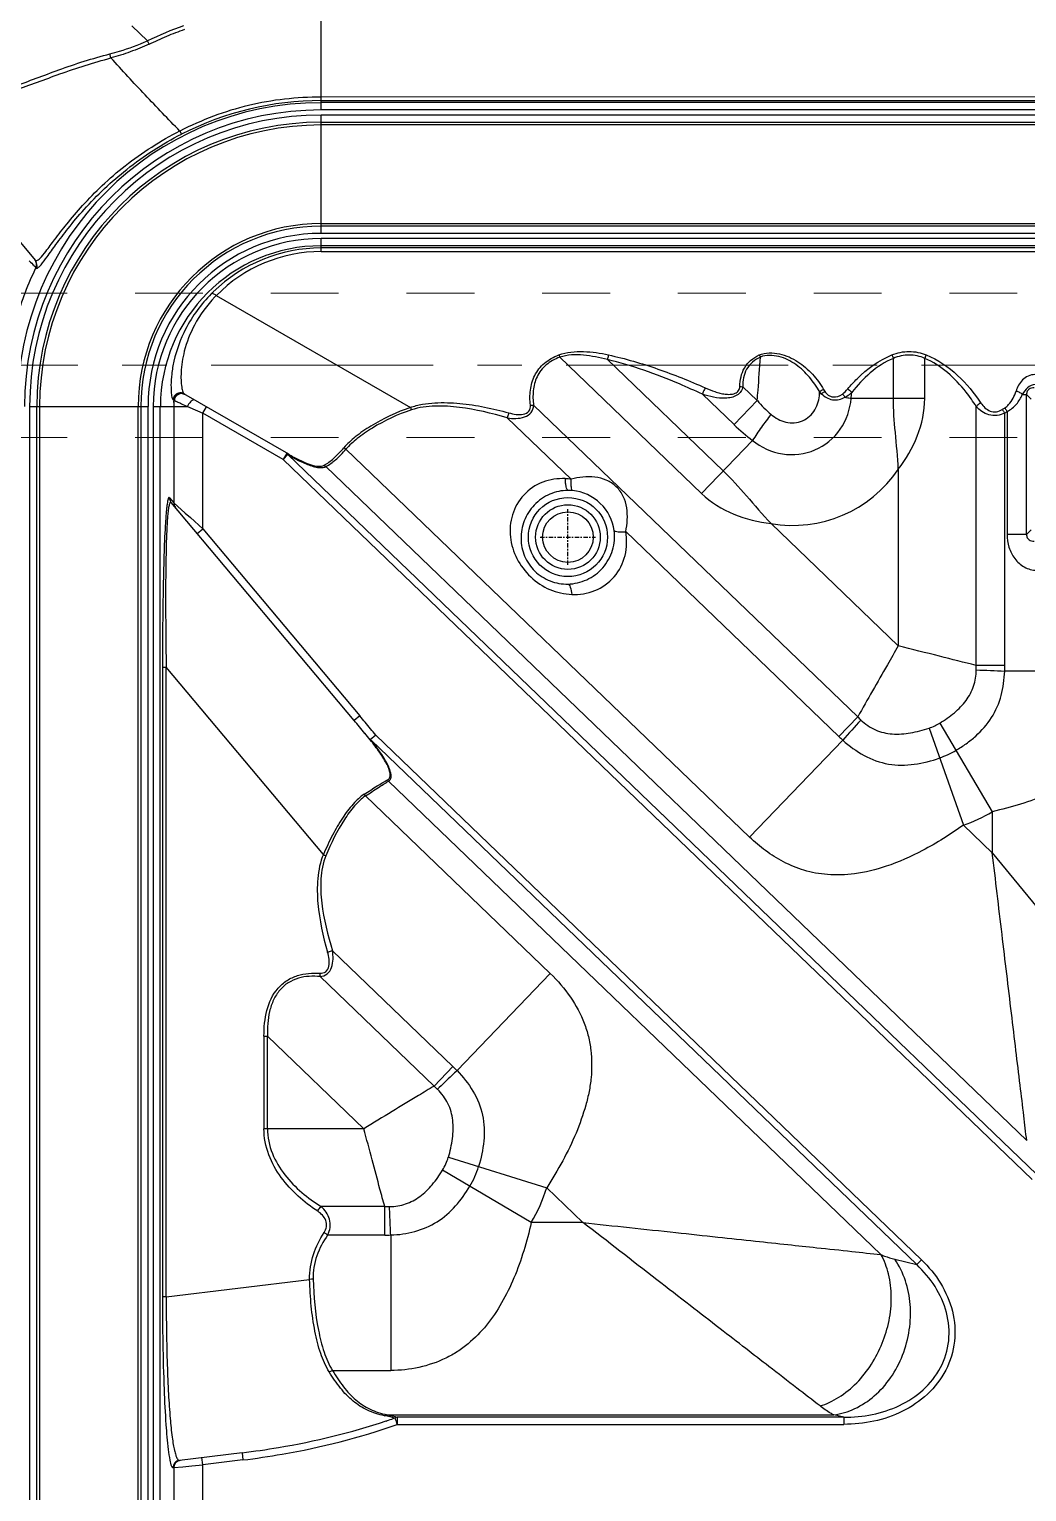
# Model space of a CAD drawing. Header units: millimetres. Extents: x 2634 to 3034, y 1430 to 1883.
# Drawn here: x 2744 to 2813.1, y 1677.6 to 1779 of the extents above; entities that cross this region are included whole.
import ezdxf

# ---------------------------------------------------------------- set-up
doc = ezdxf.new("R2010")
doc.units = ezdxf.units.MM
doc.linetypes.add('CENTER', pattern=[0.6, 0.375, -0.075, 0.075, -0.075])
doc.linetypes.add('HIDDEN', pattern=[0.2, 0.1, -0.1])
doc.layers.add('cool', color=153, linetype='HIDDEN', lineweight=9)

msp = doc.modelspace()

# ---------------------------------------------------------------- linework, layer by layer
at = {"color": 7, "linetype": 'Continuous'}
for p, q in [((2764.25, 1773.37), (2764.25, 1783.66)), ((2751.14, 1779.19), (2752.22, 1778.16)), ((2752.33, 1777.92), (2752.22, 1778.16)), ((2816.14, 1774.27), (2764.25, 1774.25)), ((2764.25, 1774.02), (2816.14, 1774.02)), ((2837.85, 1773.87), (2764.25, 1773.87)), ((2839.46, 1773.36), (2764.25, 1773.37)), ((2764.25, 1764.81), (2764.25, 1773.01)), ((2837.85, 1773.01), (2764.25, 1773.01)), ((2764.25, 1772.51), (2837.85, 1772.51)), ((2838.65, 1772.33), (2764.25, 1772.33)), ((2754.47, 1771.9), (2754.58, 1771.69)), ((2744.46, 1762.95), (2741.94, 1765.95)), ((2764.25, 1765.5), (2838.65, 1765.5)), ((2837.85, 1765.31), (2764.25, 1765.31)), ((2839.46, 1764.81), (2764.25, 1764.81)), ((2764.25, 1763.55), (2764.25, 1764.46)), ((2837.85, 1764.46), (2764.25, 1764.46)), ((2764.25, 1763.96), (2837.85, 1763.96)), ((2814.52, 1763.81), (2764.25, 1763.81)), ((2764.25, 1763.55), (2814.52, 1763.55)), ((2744.49, 1762.45), (2744.52, 1762.41)), ((2756.99, 1760.51), (2770.43, 1752.75)), ((2780.78, 1756.23), (2790.6, 1746.79)), ((2784.08, 1756.07), (2792.1, 1748.36)), ((2803.88, 1753.37), (2803.88, 1756.15)), ((2806.05, 1753.37), (2806.05, 1756.15)), ((2793.45, 1754.19), (2794.45, 1753.23)), ((2744.06, 1752.82), (2744.06, 1609.04)), ((2744.06, 1752.82), (2752.26, 1752.82)), ((2744.56, 1609.04), (2744.56, 1752.82)), ((2744.74, 1752.82), (2744.74, 1609.04)), ((2751.57, 1609.04), (2751.57, 1752.82)), ((2751.76, 1752.82), (2751.76, 1609.04)), ((2752.26, 1609.04), (2752.26, 1752.82)), ((2752.61, 1752.82), (2752.61, 1609.04)), ((2752.61, 1752.82), (2754.99, 1752.82)), ((2753.11, 1609.04), (2753.11, 1752.82)), ((2754, 1753.28), (2754.04, 1753.26)), ((2754.04, 1752.82), (2754.04, 1746.15)), ((2762, 1749.51), (2754.75, 1753.69)), ((2754.99, 1752.82), (2755.68, 1752.52)), ((2756.05, 1752.36), (2756.3, 1752.8)), ((2778.96, 1752.9), (2801.41, 1731.32)), ((2790.65, 1753.67), (2792.85, 1751.56)), ((2794.45, 1753.23), (2792.85, 1751.56)), ((2806.05, 1753.37), (2800.96, 1753.37)), ((2809.62, 1734.88), (2809.62, 1752.82)), ((2812.81, 1753.65), (2813.1, 1753.65)), ((2813.1, 1743.96), (2813.1, 1753.65)), ((2813.42, 1753.33), (2813.1, 1753.65)), ((2755.68, 1752.52), (2756.05, 1752.36)), ((2756.05, 1744.35), (2756.05, 1752.36)), ((2761.61, 1749.15), (2756.05, 1752.36)), ((2777.14, 1752.03), (2781.56, 1747.78)), ((2811.59, 1734.88), (2811.59, 1752.36)), ((2811.75, 1752.47), (2811.75, 1743.96)), ((2765.97, 1749.86), (2793.92, 1722.99)), ((2794.13, 1750.47), (2790.6, 1746.79)), ((2761.87, 1749.59), (2761.61, 1749.15)), ((2761.61, 1749.15), (2761.94, 1749.49)), ((2813.49, 1699.28), (2761.61, 1749.15)), ((2813.81, 1699.62), (2761.94, 1749.49)), ((2762.08, 1749.42), (2761.94, 1749.49)), ((2764.57, 1748.65), (2813.12, 1701.97)), ((2804.22, 1748.47), (2804.22, 1736.24)), ((2753.75, 1746.5), (2754.04, 1746.15)), ((2766.54, 1731.07), (2753.87, 1746.17)), ((2754.04, 1746.15), (2754.83, 1745.44)), ((2754.83, 1745.44), (2755.19, 1745.12)), ((2755.19, 1745.12), (2756.05, 1744.35)), ((2795.41, 1744.71), (2804.22, 1736.24)), ((2755.67, 1744.03), (2756.05, 1744.35)), ((2756.05, 1744.35), (2766.92, 1731.4)), ((2785.34, 1744.15), (2800.1, 1729.96)), ((2813.1, 1743.96), (2811.75, 1743.96)), ((2813.1, 1743.96), (2813.42, 1744.27)), ((2753.26, 1734.76), (2753.26, 1691.13)), ((2753.26, 1734.76), (2753.52, 1734.76)), ((2753.52, 1691.13), (2753.52, 1734.76)), ((2764.41, 1721.79), (2753.52, 1734.76)), ((2811.59, 1734.88), (2809.62, 1734.88)), ((2820.97, 1734.48), (2811.59, 1734.48)), ((2766.92, 1731.4), (2766.54, 1731.07)), ((2801.41, 1731.32), (2800.1, 1729.96)), ((2806.36, 1730.54), (2808.73, 1723.82)), ((2807.09, 1730.89), (2810.73, 1724.75)), ((2768.04, 1730.04), (2767.65, 1729.73)), ((2767.72, 1729.7), (2805.5, 1693.37)), ((2768.04, 1730.04), (2805.83, 1693.71)), ((2800.37, 1729.7), (2793.92, 1722.99)), ((2803.02, 1694.07), (2768.92, 1726.86)), ((2780.12, 1713.54), (2767.32, 1725.84)), ((2810.73, 1724.75), (2810.73, 1721.9)), ((2808.73, 1723.82), (2810.73, 1721.9)), ((2810.73, 1721.9), (2823.44, 1706.37)), ((2765.03, 1715.12), (2773.38, 1707.1)), ((2764.18, 1713.33), (2772.07, 1705.74)), ((2780.12, 1713.54), (2773.66, 1706.82)), ((2760.29, 1709.21), (2760.29, 1702.79)), ((2760.29, 1709.21), (2760.53, 1709.21)), ((2760.53, 1702.79), (2760.53, 1709.21)), ((2767.21, 1702.79), (2760.53, 1709.21)), ((2773.38, 1707.1), (2772.07, 1705.74)), ((2767.21, 1702.79), (2760.29, 1702.79)), ((2773.06, 1700.81), (2779.87, 1698.7)), ((2778.8, 1696.29), (2772.66, 1699.92)), ((2782.38, 1696.29), (2779.87, 1698.7)), ((2768.65, 1697.4), (2764.25, 1697.4)), ((2768.65, 1695.42), (2768.65, 1697.4)), ((2782.38, 1696.29), (2778.8, 1696.29)), ((2768.65, 1695.42), (2764.7, 1695.42)), ((2769.07, 1695.43), (2769.07, 1686.04)), ((2803.98, 1693.75), (2805.5, 1693.37)), ((2805.83, 1693.71), (2805.5, 1693.37)), ((2753.52, 1691.13), (2763.45, 1692.35)), ((2753.52, 1691.13), (2753.26, 1691.13)), ((2765.03, 1686.04), (2769.07, 1686.04)), ((2768.8, 1682.97), (2799.75, 1682.97)), ((2769.51, 1682.8), (2769.51, 1682.3)), ((2800.44, 1682.8), (2769.51, 1682.8)), ((2800.44, 1682.8), (2799.75, 1682.97)), ((2800.44, 1682.8), (2800.44, 1682.3)), ((2769.51, 1682.3), (2800.44, 1682.3)), ((2758.77, 1680.34), (2754.43, 1679.8)), ((2756.05, 1679.5), (2755.99, 1680)), ((2758.83, 1679.84), (2756.05, 1679.5)), ((2758.77, 1680.34), (2758.83, 1679.84)), ((2753.99, 1679.31), (2754.04, 1679.31)), ((2754.04, 1679.31), (2754.66, 1679.37)), ((2754.04, 1679.31), (2754.04, 1667.47)), ((2754.66, 1679.37), (2755.29, 1679.43)), ((2755.29, 1679.43), (2756.05, 1679.5)), ((2756.05, 1667.28), (2756.05, 1679.5))]:
    msp.add_line(p, q, dxfattribs=at)
at = {"color": 1, "linetype": 'CENTER', "ltscale": 0.8}
for p, q in [((2781.34, 1741.85), (2781.34, 1745.7)), ((2779.41, 1743.77), (2783.26, 1743.77))]:
    msp.add_line(p, q, dxfattribs=at)
at = {"color": 7, "linetype": 'Continuous'}
for radius in [2.74, 2.24]:
    msp.add_circle((2781.34, 1743.77), radius, dxfattribs=at)
at = {"color": 2, "linetype": 'Continuous'}
msp.add_circle((2781.34, 1743.77), 1.75, dxfattribs=at)
at = {"color": 7, "linetype": 'Continuous'}
for centre, radius, start, end in [((2764.25, 1752.82), 28.04, 109.8558, 115.3915), ((2764.25, 1752.82), 21.19, 90, 117.1271), ((2764.25, 1752.82), 21.04, 90, 180), ((2764.25, 1752.82), 20.54, 90, 180), ((2764.25, 1752.82), 20.19, 90, 180), ((2764.25, 1752.82), 19.69, 90, 180), ((2764.25, 1752.82), 19.5, 90, 180), ((2764.25, 1752.82), 12.67, 90, 180), ((2764.25, 1752.82), 12.49, 90, 180), ((2764.25, 1752.82), 11.99, 90, 180), ((2764.25, 1752.82), 11.63, 90, 180), ((2764.25, 1752.82), 11.13, 90, 180), ((2791.47, 1811.33), 67.79, 225.598, 225.9846), ((2744.04, 1762.67), 0.501, 333.945, 39.9931), ((2744.07, 1762.63), 0.5, 355.3262, 39.8405), ((2764.25, 1753.12), 10.68, 90.002, 134.3735), ((2764.25, 1753.37), 10.18, 90.0013, 135.4615), ((2764.25, 1752.82), 21.97, 154.0274, 163.8889), ((2764.21, 1753.16), 10.63, 134.3668, 135.4063), ((2763.31, 1754.22), 8.92, 135.1465, 136.0337), ((2754.5, 1753.26), 0.502, 59.9905, 147.9179), ((2791.01, 1754.18), 7.77, 356.4668, 357.4146), ((2800.42, 1755.24), 2.16, 220.5743, 225.6932), ((2799.71, 1752.81), 1.19, 118.5378, 132.2045), ((2787.49, 1755), 13.56, 353.0952, 354.8821), ((2754.52, 1753.59), 0.613, 198.8094, 201.2923), ((2765.18, 1753.66), 11.14, 182.0869, 182.9719), ((2764.25, 1752.82), 10.2, 178.5215, 180), ((2796.66, 1846.04), 102.11, 245.6551, 245.9163), ((2754.59, 1753.22), 0.492, 60.0386, 68.7049), ((2755.96, 1752.42), 1.05, 144.6703, 157.2787), ((2800.82, 1758.62), 8.34, 220.2943, 229.583), ((2797.69, 1740.9), 12.84, 84.568, 85.1893), ((2815.31, 1746.79), 6.99, 122.169, 123.7819), ((2815.4, 1746.99), 6.58, 123.6698, 125.3166), ((2802.54, 1761.63), 13.98, 226.0947, 232.9961), ((2769.78, 1762.98), 15.56, 239.9973, 240.4296), ((2780.97, 1743.7), 4.12, 81.7252, 87.3684), ((2796.92, 1753.37), 8.79, 260.0545, 326.0688), ((2781.38, 1743.77), 3.24, 85.014, 90.7638), ((2754.54, 1746.15), 0.501, 179.8126, 219.9796), ((2786.46, 1742.68), 33.06, 175.632, 176.7425), ((2800.99, 1734.64), 8.63, 359.3916, 1.5524), ((2806.3, 1616.29), 118.3, 87.4385, 88.3908), ((2798.94, 1734.88), 12.66, 358.198, 359.9949), ((2677.55, 1656.4), 116.17, 39.7125, 40), ((2677.66, 1656.49), 116.02, 39.4249, 39.7125), ((2680.73, 1659.07), 112.51, 39.7022, 40.0001), ((2680.84, 1659.17), 112.37, 39.4036, 39.702), ((2680.92, 1659.23), 112.27, 39.1052, 39.4038), ((2906.95, 1635.56), 142.2, 137.7886, 138.5465), ((2807.24, 1737.07), 8.19, 224.6162, 226.7559), ((2805.07, 1734.25), 3.93, 289.241, 301.074), ((2677.77, 1656.59), 115.88, 39.1371, 39.4249), ((2808.49, 1738.69), 12.11, 226.1319, 227.8961), ((2804.97, 1734.48), 6.37, 289.4481, 300.6176), ((2769.3, 1727.23), 0.537, 212.0131, 224.1542), ((2767.79, 1726.26), 0.63, 207.9756, 221.6906), ((2804.97, 1734.48), 11.31, 289.449, 300.6164), ((2764.92, 1698.3), 12.2, 44.2651, 46.1152), ((2766.52, 1699.64), 8.24, 45.4508, 47.7013), ((2769.29, 1701.95), 3.93, 328.8637, 343.0678), ((2769.07, 1702.05), 6.37, 329.3824, 342.7983), ((2769.07, 1702.05), 11.31, 329.3836, 342.7976), ((2768.89, 1706.08), 8.69, 268.3755, 270.6474), ((2768.65, 1708.18), 12.76, 270.0044, 271.889), ((2764.48, 1661.21), 31.16, 91.4381, 91.8849), ((2762.92, 1655.65), 27.85, 76.6269, 78.1431), ((2762.45, 1655.18), 28.5, 76.6202, 77.1275), ((2763.28, 1658.62), 24.96, 75.5346, 76.633), ((2754.14, 1727), 46.8, 288.1901, 288.4059), ((2754.29, 1726.56), 46.33, 288.4053, 288.9799), ((2754.55, 1679.31), 0.502, 97.0298, 180.0585)]:
    msp.add_arc(centre, radius, start, end, dxfattribs=at)
for points, knots in [([(2749.62, 1777.24), (2749.84, 1777.3), (2750.73, 1777.55), (2751.59, 1777.87), (2752.22, 1778.16)], [0, 0, 0, 0, 0.2491, 1, 1, 1, 1]), ([(2752.33, 1777.92), (2752.74, 1778.11), (2753.55, 1778.5), (2754.39, 1778.8), (2754.81, 1778.95)], [0, 0, 0, 0, 0.5, 1, 1, 1, 1]), ([(2738.05, 1774.16), (2738.4, 1774.08), (2739.17, 1774.01), (2740.36, 1774.17), (2741.63, 1774.51), (2743.55, 1775.18), (2746.19, 1776.21), (2748.42, 1776.94), (2749.62, 1777.24)], [0, 0, 0, 0, 0.091287, 0.188709, 0.297153, 0.417957, 0.693447, 1, 1, 1, 1]), ([(2749.69, 1776.96), (2749.68, 1776.98), (2749.66, 1777.08), (2749.64, 1777.17), (2749.62, 1777.24)], [0, 0, 0, 0, 0.234516, 1, 1, 1, 1]), ([(2752.33, 1777.92), (2752.12, 1777.82), (2751.69, 1777.63), (2750.81, 1777.3), (2750.14, 1777.08), (2749.69, 1776.96)], [0, 0, 0, 0, 0.251027, 0.501694, 1, 1, 1, 1]), ([(2738.13, 1773.97), (2738.48, 1773.88), (2739.25, 1773.8), (2740.44, 1773.94), (2741.71, 1774.27), (2743.63, 1774.91), (2746.27, 1775.93), (2748.49, 1776.65), (2749.69, 1776.96)], [0, 0, 0, 0, 0.091535, 0.189155, 0.297484, 0.418126, 0.693392, 1, 1, 1, 1]), ([(2754.47, 1771.9), (2753.65, 1772.72), (2752.05, 1774.4), (2750.47, 1776.1), (2749.69, 1776.96)], [0, 0, 0, 0, 0.500825, 1, 1, 1, 1]), ([(2764.25, 1774.25), (2762.56, 1774.25), (2759.17, 1773.88), (2755.98, 1772.67), (2754.47, 1771.9)], [0, 0, 0, 0, 0.5, 1, 1, 1, 1]), ([(2744.76, 1763.07), (2744.92, 1763.22), (2745.26, 1763.66), (2745.86, 1764.47), (2746.69, 1765.54), (2747.77, 1766.81), (2749.1, 1768.18), (2751.26, 1770.04), (2753.13, 1771.23), (2754.47, 1771.91)], [0, 0, 0, 0, 0.048188, 0.124933, 0.228834, 0.35605, 0.501688, 0.660713, 1, 1, 1, 1]), ([(2744.85, 1762.63), (2744.99, 1762.81), (2745.34, 1763.28), (2745.95, 1764.13), (2746.78, 1765.24), (2748.32, 1767.07), (2750.82, 1769.44), (2753.24, 1771), (2754.58, 1771.69)], [0, 0, 0, 0, 0.051384, 0.129947, 0.234554, 0.361564, 0.663692, 1, 1, 1, 1]), ([(2744.46, 1762.95), (2744.47, 1762.94), (2744.51, 1762.91), (2744.58, 1762.93), (2744.67, 1762.99), (2744.73, 1763.04), (2744.76, 1763.07)], [0, 0, 0, 0, 0.155508, 0.34156, 0.615099, 1, 1, 1, 1]), ([(2744.36, 1762.57), (2744.38, 1762.56), (2744.42, 1762.51), (2744.47, 1762.47), (2744.49, 1762.45)], [0, 0, 0, 0, 0.390431, 1, 1, 1, 1]), ([(2744.52, 1762.41), (2744.53, 1762.4), (2744.58, 1762.37), (2744.65, 1762.43), (2744.74, 1762.51), (2744.81, 1762.59), (2744.85, 1762.63)], [0, 0, 0, 0, 0.112222, 0.287418, 0.581093, 1, 1, 1, 1]), ([(2756.64, 1760.62), (2755.93, 1759.91), (2754.86, 1758.43), (2754.12, 1756.44), (2753.89, 1755.11), (2753.84, 1754.36), (2753.86, 1753.81), (2753.9, 1753.5), (2753.94, 1753.39)], [0, 0, 0, 0, 0.378863, 0.674288, 0.790503, 0.88532, 0.956151, 1, 1, 1, 1]), ([(2756.89, 1760.41), (2756.34, 1759.83), (2755.47, 1758.64), (2754.75, 1756.81), (2754.52, 1755.33), (2754.54, 1754.49), (2754.59, 1754.15)], [0, 0, 0, 0, 0.351409, 0.634408, 0.851099, 1, 1, 1, 1]), ([(2756.99, 1760.51), (2756.92, 1760.56), (2756.82, 1760.63), (2756.67, 1760.65), (2756.64, 1760.62)], [0, 0, 0, 0, 0.672646, 1, 1, 1, 1]), ([(2778.74, 1752.91), (2778.7, 1753.25), (2778.7, 1753.96), (2778.98, 1755), (2779.68, 1755.89), (2780.35, 1756.25), (2780.71, 1756.39)], [0, 0, 0, 0, 0.24063, 0.483624, 0.735388, 1, 1, 1, 1]), ([(2780.78, 1756.23), (2780.44, 1756.11), (2779.8, 1755.77), (2779.14, 1754.92), (2778.89, 1753.91), (2778.92, 1753.23), (2778.96, 1752.9)], [0, 0, 0, 0, 0.263256, 0.512973, 0.756197, 1, 1, 1, 1]), ([(2780.71, 1756.39), (2781.25, 1756.59), (2782.14, 1756.67), (2783.3, 1756.56), (2783.87, 1756.46), (2784.15, 1756.39)], [0, 0, 0, 0, 0.498516, 0.749819, 1, 1, 1, 1]), ([(2784.08, 1756.07), (2783.53, 1756.21), (2782.45, 1756.43), (2781.3, 1756.41), (2780.78, 1756.23)], [0, 0, 0, 0, 0.505681, 1, 1, 1, 1]), ([(2784.15, 1756.39), (2784.14, 1756.37), (2784.12, 1756.26), (2784.09, 1756.16), (2784.08, 1756.07)], [0, 0, 0, 0, 0.240151, 1, 1, 1, 1]), ([(2790.65, 1753.67), (2790.13, 1753.91), (2788, 1754.87), (2785.78, 1755.66), (2784.08, 1756.07)], [0, 0, 0, 0, 0.249234, 1, 1, 1, 1]), ([(2784.15, 1756.39), (2785.31, 1756.14), (2787.58, 1755.47), (2789.77, 1754.59), (2790.85, 1754.11)], [0, 0, 0, 0, 0.502167, 1, 1, 1, 1]), ([(2793.24, 1754.21), (2793.26, 1754.43), (2793.3, 1754.87), (2793.53, 1755.51), (2793.98, 1756.04), (2794.38, 1756.29), (2794.59, 1756.39)], [0, 0, 0, 0, 0.241265, 0.484625, 0.737151, 1, 1, 1, 1]), ([(2794.68, 1756.24), (2794.29, 1756.07), (2793.58, 1755.48), (2793.44, 1754.6), (2793.45, 1754.19)], [0, 0, 0, 0, 0.510198, 1, 1, 1, 1]), ([(2794.45, 1753.23), (2794.47, 1753.47), (2794.55, 1754.47), (2794.62, 1755.47), (2794.68, 1756.24)], [0, 0, 0, 0, 0.237229, 1, 1, 1, 1]), ([(2794.59, 1756.39), (2794.8, 1756.49), (2795.29, 1756.56), (2795.99, 1756.48), (2796.66, 1756.27), (2797.46, 1755.83), (2798.3, 1755.09), (2798.83, 1754.37), (2799.05, 1754)], [0, 0, 0, 0, 0.129087, 0.259571, 0.388536, 0.515086, 0.760968, 1, 1, 1, 1]), ([(2798.78, 1753.83), (2798.57, 1754.19), (2798.09, 1754.88), (2797.32, 1755.62), (2796.58, 1756.07), (2795.96, 1756.3), (2795.31, 1756.38), (2794.86, 1756.34), (2794.68, 1756.24)], [0, 0, 0, 0, 0.242868, 0.491827, 0.618707, 0.746979, 0.876847, 1, 1, 1, 1]), ([(2800.72, 1754.04), (2800.93, 1754.28), (2801.79, 1755.24), (2802.87, 1756.03), (2803.78, 1756.39)], [0, 0, 0, 0, 0.245449, 1, 1, 1, 1]), ([(2803.88, 1756.15), (2803.3, 1755.91), (2802.23, 1755.21), (2801.38, 1754.28), (2801, 1753.79)], [0, 0, 0, 0, 0.503509, 1, 1, 1, 1]), ([(2803.78, 1756.39), (2804.15, 1756.54), (2804.97, 1756.72), (2805.79, 1756.54), (2806.16, 1756.39)], [0, 0, 0, 0, 0.499993, 1, 1, 1, 1]), ([(2803.78, 1756.39), (2803.78, 1756.38), (2803.82, 1756.3), (2803.86, 1756.21), (2803.88, 1756.15)], [0, 0, 0, 0, 0.237296, 1, 1, 1, 1]), ([(2806.05, 1756.15), (2805.72, 1756.3), (2804.97, 1756.47), (2804.22, 1756.3), (2803.88, 1756.15)], [0, 0, 0, 0, 0.499991, 1, 1, 1, 1]), ([(2806.16, 1756.39), (2806.15, 1756.38), (2806.11, 1756.3), (2806.08, 1756.21), (2806.05, 1756.15)], [0, 0, 0, 0, 0.24072, 1, 1, 1, 1]), ([(2809.62, 1752.82), (2809.4, 1753.16), (2808.47, 1754.5), (2807.19, 1755.67), (2806.05, 1756.15)], [0, 0, 0, 0, 0.247219, 1, 1, 1, 1]), ([(2806.16, 1756.39), (2806.96, 1756.07), (2808.4, 1755.08), (2809.47, 1753.75), (2809.94, 1753.06)], [0, 0, 0, 0, 0.508679, 1, 1, 1, 1]), ([(2813.68, 1755.03), (2813.52, 1755.03), (2813.2, 1754.95), (2812.81, 1754.68), (2812.54, 1754.31), (2812.43, 1754.03), (2812.38, 1753.89)], [0, 0, 0, 0, 0.263716, 0.517992, 0.761868, 1, 1, 1, 1]), ([(2754.79, 1753.67), (2754.69, 1753.73), (2754.42, 1753.78), (2754.19, 1753.61), (2754.11, 1753.5)], [0, 0, 0, 0, 0.473968, 1, 1, 1, 1]), ([(2754.65, 1753.71), (2754.52, 1753.73), (2754.33, 1753.67), (2754.21, 1753.55), (2754.19, 1753.52)], [0, 0, 0, 0, 0.746811, 1, 1, 1, 1]), ([(2754.59, 1754.15), (2754.61, 1754.05), (2754.64, 1753.9), (2754.7, 1753.75), (2754.73, 1753.71), (2754.75, 1753.69)], [0, 0, 0, 0, 0.652701, 0.862911, 1, 1, 1, 1]), ([(2790.85, 1754.11), (2790.83, 1754.07), (2790.75, 1753.93), (2790.69, 1753.78), (2790.65, 1753.67)], [0, 0, 0, 0, 0.242688, 1, 1, 1, 1]), ([(2793.45, 1754.19), (2793.43, 1754.07), (2793.35, 1753.83), (2793.05, 1753.57), (2792.66, 1753.43), (2792.11, 1753.37), (2791.43, 1753.44), (2790.91, 1753.58), (2790.65, 1753.67)], [0, 0, 0, 0, 0.112526, 0.233648, 0.361786, 0.491549, 0.748071, 1, 1, 1, 1]), ([(2790.85, 1754.11), (2791.07, 1754.01), (2791.4, 1753.88), (2791.87, 1753.74), (2792.22, 1753.67), (2792.57, 1753.65), (2792.91, 1753.7), (2793.19, 1753.9), (2793.24, 1754.11), (2793.24, 1754.21)], [0, 0, 0, 0, 0.261553, 0.392704, 0.523238, 0.652564, 0.777356, 0.891391, 1, 1, 1, 1]), ([(2799.05, 1754), (2798.97, 1753.97), (2798.88, 1753.91), (2798.8, 1753.85), (2798.78, 1753.83)], [0, 0, 0, 0, 0.757635, 1, 1, 1, 1]), ([(2799.14, 1753.85), (2799.2, 1753.76), (2799.36, 1753.59), (2799.8, 1753.4), (2800.17, 1753.55), (2800.35, 1753.68)], [0, 0, 0, 0, 0.241856, 0.496528, 1, 1, 1, 1]), ([(2800.53, 1753.46), (2800.57, 1753.48), (2800.74, 1753.58), (2800.9, 1753.7), (2801, 1753.79)], [0, 0, 0, 0, 0.255257, 1, 1, 1, 1]), ([(2800.72, 1754.04), (2800.8, 1753.99), (2800.9, 1753.91), (2800.98, 1753.82), (2801, 1753.79)], [0, 0, 0, 0, 0.759328, 1, 1, 1, 1]), ([(2811.58, 1752.71), (2811.69, 1752.78), (2812.05, 1753.1), (2812.27, 1753.55), (2812.38, 1753.89)], [0, 0, 0, 0, 0.253952, 1, 1, 1, 1]), ([(2812.38, 1753.89), (2812.47, 1753.87), (2812.62, 1753.81), (2812.76, 1753.71), (2812.81, 1753.65)], [0, 0, 0, 0, 0.513893, 1, 1, 1, 1]), ([(2813.7, 1754.34), (2813.51, 1754.33), (2813.13, 1754.15), (2812.91, 1753.82), (2812.81, 1753.65)], [0, 0, 0, 0, 0.484475, 1, 1, 1, 1]), ([(2813.63, 1754.12), (2813.51, 1754.12), (2813.31, 1754.07), (2813.13, 1753.87), (2813.1, 1753.72), (2813.1, 1753.65)], [0, 0, 0, 0, 0.465135, 0.703912, 1, 1, 1, 1]), ([(2753.95, 1753.37), (2753.95, 1753.36), (2753.97, 1753.33), (2753.98, 1753.3), (2754, 1753.28)], [0, 0, 0, 0, 0.306797, 1, 1, 1, 1]), ([(2754.11, 1753.5), (2754.1, 1753.48), (2754.06, 1753.41), (2754.04, 1753.32), (2754.04, 1753.26)], [0, 0, 0, 0, 0.269596, 1, 1, 1, 1]), ([(2754.19, 1753.52), (2754.17, 1753.5), (2754.12, 1753.41), (2754.09, 1753.31), (2754.08, 1753.24)], [0, 0, 0, 0, 0.271458, 1, 1, 1, 1]), ([(2754.08, 1753.24), (2754.09, 1753.24), (2754.15, 1753.21), (2754.21, 1753.18), (2754.27, 1753.15)], [0, 0, 0, 0, 0.168538, 1, 1, 1, 1]), ([(2754.27, 1753.15), (2754.29, 1753.14), (2754.39, 1753.1), (2754.49, 1753.05), (2754.57, 1753.01)], [0, 0, 0, 0, 0.215049, 1, 1, 1, 1]), ([(2755.51, 1753.26), (2755.45, 1753.29), (2755.26, 1753.23), (2755.16, 1753.1), (2755.1, 1753.02)], [0, 0, 0, 0, 0.412384, 1, 1, 1, 1]), ([(2770.43, 1752.75), (2769.47, 1752.42), (2768.14, 1751.8), (2766.66, 1750.78), (2766.06, 1750.24), (2765.83, 1749.96)], [0, 0, 0, 0, 0.559386, 0.799722, 1, 1, 1, 1]), ([(2770.43, 1752.75), (2770.7, 1752.85), (2771.26, 1752.99), (2772.41, 1753.11), (2773.86, 1753.07), (2775.57, 1752.8), (2776.69, 1752.53), (2777.25, 1752.38)], [0, 0, 0, 0, 0.124215, 0.250062, 0.500854, 0.751064, 1, 1, 1, 1]), ([(2777.14, 1752.03), (2776.06, 1752.35), (2774.4, 1752.75), (2772.16, 1752.9), (2771.03, 1752.76), (2770.5, 1752.58)], [0, 0, 0, 0, 0.501841, 0.752756, 1, 1, 1, 1]), ([(2777.14, 1752.03), (2777.34, 1752), (2777.74, 1751.97), (2778.33, 1752.05), (2778.84, 1752.35), (2778.96, 1752.73), (2778.96, 1752.9)], [0, 0, 0, 0, 0.261294, 0.523942, 0.773868, 1, 1, 1, 1]), ([(2777.25, 1752.38), (2777.41, 1752.33), (2777.74, 1752.26), (2778.23, 1752.24), (2778.7, 1752.44), (2778.75, 1752.77), (2778.74, 1752.91)], [0, 0, 0, 0, 0.270756, 0.536178, 0.776694, 1, 1, 1, 1]), ([(2778.74, 1752.91), (2778.8, 1752.91), (2778.87, 1752.91), (2778.95, 1752.9), (2778.96, 1752.9)], [0, 0, 0, 0, 0.761302, 1, 1, 1, 1]), ([(2794.13, 1750.47), (2794.72, 1749.99), (2796.16, 1749.32), (2798.53, 1749.6), (2800.38, 1751.12), (2800.89, 1752.62), (2800.96, 1753.37)], [0, 0, 0, 0, 0.250217, 0.500083, 0.749875, 1, 1, 1, 1]), ([(2795.41, 1752.27), (2795.71, 1752.02), (2796.4, 1751.62), (2797.64, 1751.7), (2798.56, 1752.54), (2798.74, 1753.32), (2798.77, 1753.7)], [0, 0, 0, 0, 0.250059, 0.50015, 0.750122, 1, 1, 1, 1]), ([(2798.91, 1753.69), (2799.01, 1753.59), (2799.24, 1753.41), (2799.66, 1753.26), (2800.12, 1753.28), (2800.4, 1753.39), (2800.53, 1753.46)], [0, 0, 0, 0, 0.238374, 0.491718, 0.749752, 1, 1, 1, 1]), ([(2800.35, 1753.68), (2800.37, 1753.67), (2800.43, 1753.6), (2800.49, 1753.52), (2800.53, 1753.46)], [0, 0, 0, 0, 0.238697, 1, 1, 1, 1]), ([(2800.53, 1753.46), (2800.56, 1753.45), (2800.71, 1753.43), (2800.85, 1753.4), (2800.96, 1753.37)], [0, 0, 0, 0, 0.266144, 1, 1, 1, 1]), ([(2804.22, 1748.47), (2804.18, 1749.32), (2804.02, 1750.95), (2803.88, 1752.59), (2803.88, 1753.37)], [0, 0, 0, 0, 0.521818, 1, 1, 1, 1]), ([(2804.22, 1748.47), (2804.75, 1749.17), (2805.67, 1750.71), (2806.05, 1752.49), (2806.05, 1753.37)], [0, 0, 0, 0, 0.500742, 1, 1, 1, 1]), ([(2809.94, 1753.06), (2809.85, 1753.01), (2809.74, 1752.94), (2809.64, 1752.84), (2809.62, 1752.82)], [0, 0, 0, 0, 0.765289, 1, 1, 1, 1]), ([(2811.59, 1752.36), (2811.43, 1752.28), (2811.06, 1752.17), (2810.32, 1752.23), (2809.85, 1752.56), (2809.62, 1752.82)], [0, 0, 0, 0, 0.256364, 0.517528, 1, 1, 1, 1]), ([(2809.94, 1753.06), (2810.02, 1752.94), (2810.2, 1752.72), (2810.57, 1752.47), (2811.02, 1752.41), (2811.3, 1752.53), (2811.42, 1752.61)], [0, 0, 0, 0, 0.247331, 0.497278, 0.749059, 1, 1, 1, 1]), ([(2811.58, 1752.71), (2811.63, 1752.66), (2811.69, 1752.58), (2811.74, 1752.49), (2811.75, 1752.47)], [0, 0, 0, 0, 0.76228, 1, 1, 1, 1]), ([(2811.75, 1752.47), (2811.88, 1752.54), (2812.12, 1752.68), (2812.5, 1753.06), (2812.71, 1753.41), (2812.81, 1753.65)], [0, 0, 0, 0, 0.265077, 0.518167, 1, 1, 1, 1]), ([(2770.5, 1752.58), (2769.56, 1752.27), (2768.25, 1751.66), (2766.79, 1750.66), (2766.2, 1750.13), (2765.97, 1749.86)], [0, 0, 0, 0, 0.559328, 0.79935, 1, 1, 1, 1]), ([(2777.25, 1752.38), (2777.24, 1752.35), (2777.2, 1752.24), (2777.17, 1752.12), (2777.14, 1752.03)], [0, 0, 0, 0, 0.236188, 1, 1, 1, 1]), ([(2795.41, 1752.27), (2795.18, 1751.98), (2794.73, 1751.39), (2794.32, 1750.78), (2794.13, 1750.47)], [0, 0, 0, 0, 0.500617, 1, 1, 1, 1]), ([(2811.42, 1752.61), (2811.44, 1752.59), (2811.5, 1752.51), (2811.55, 1752.43), (2811.59, 1752.36)], [0, 0, 0, 0, 0.240477, 1, 1, 1, 1]), ([(2764.45, 1748.75), (2764.68, 1748.87), (2765.18, 1749.25), (2765.6, 1749.7), (2765.83, 1749.96)], [0, 0, 0, 0, 0.436463, 1, 1, 1, 1]), ([(2765.01, 1748.93), (2765.09, 1748.99), (2765.43, 1749.27), (2765.74, 1749.6), (2765.97, 1749.86)], [0, 0, 0, 0, 0.220888, 1, 1, 1, 1]), ([(2762.08, 1749.42), (2762.17, 1749.36), (2762.54, 1749.15), (2762.92, 1748.96), (2763.21, 1748.84)], [0, 0, 0, 0, 0.264119, 1, 1, 1, 1]), ([(2762.1, 1749.45), (2762.19, 1749.4), (2762.52, 1749.22), (2762.86, 1749.05), (2763.12, 1748.94)], [0, 0, 0, 0, 0.263325, 1, 1, 1, 1]), ([(2763.12, 1748.94), (2763.19, 1748.91), (2763.46, 1748.81), (2763.73, 1748.72), (2763.94, 1748.69)], [0, 0, 0, 0, 0.27738, 1, 1, 1, 1]), ([(2763.21, 1748.84), (2763.46, 1748.74), (2763.83, 1748.61), (2764.3, 1748.57), (2764.49, 1748.61), (2764.57, 1748.65)], [0, 0, 0, 0, 0.587609, 0.816862, 1, 1, 1, 1]), ([(2763.94, 1748.69), (2763.99, 1748.69), (2764.16, 1748.67), (2764.34, 1748.69), (2764.45, 1748.75)], [0, 0, 0, 0, 0.294094, 1, 1, 1, 1]), ([(2764.57, 1748.65), (2764.6, 1748.67), (2764.76, 1748.75), (2764.9, 1748.85), (2765.01, 1748.93)], [0, 0, 0, 0, 0.232596, 1, 1, 1, 1]), ([(2781.16, 1747.82), (2780.63, 1747.84), (2779.55, 1747.69), (2778.19, 1746.77), (2777.39, 1745.35), (2777.26, 1743.76), (2777.73, 1742.23), (2778.7, 1740.95), (2780.04, 1740.05), (2781.09, 1739.83), (2781.61, 1739.79)], [0, 0, 0, 0, 0.1255, 0.252141, 0.377305, 0.500079, 0.623749, 0.750228, 0.876544, 1, 1, 1, 1]), ([(2781.34, 1747.01), (2781.31, 1747.02), (2781.26, 1747.11), (2781.21, 1747.27), (2781.18, 1747.53), (2781.16, 1747.72), (2781.16, 1747.82)], [0, 0, 0, 0, 0.104911, 0.316545, 0.632656, 1, 1, 1, 1]), ([(2781.66, 1747), (2781.64, 1747.01), (2781.6, 1747.1), (2781.57, 1747.26), (2781.55, 1747.5), (2781.56, 1747.69), (2781.56, 1747.78)], [0, 0, 0, 0, 0.108795, 0.323181, 0.637284, 1, 1, 1, 1]), ([(2785.34, 1744.15), (2785.4, 1744.42), (2785.47, 1744.97), (2785.45, 1745.81), (2785.21, 1746.61), (2784.73, 1747.3), (2784.02, 1747.76), (2783.21, 1747.95), (2782.38, 1747.95), (2781.83, 1747.86), (2781.56, 1747.78)], [0, 0, 0, 0, 0.125871, 0.251389, 0.374671, 0.50015, 0.625403, 0.748622, 0.874156, 1, 1, 1, 1]), ([(2792.1, 1748.36), (2792.67, 1747.81), (2793.75, 1746.58), (2794.82, 1745.34), (2795.41, 1744.71)], [0, 0, 0, 0, 0.478177, 1, 1, 1, 1]), ([(2781.34, 1747.01), (2780.91, 1747), (2780.26, 1746.86), (2779.5, 1746.44), (2778.83, 1745.87), (2778.24, 1744.94), (2778.01, 1743.67), (2778.27, 1742.41), (2778.99, 1741.35), (2780.08, 1740.66), (2780.93, 1740.51), (2781.34, 1740.52)], [0, 0, 0, 0, 0.126333, 0.19116, 0.256269, 0.38408, 0.50741, 0.629393, 0.753666, 0.877975, 1, 1, 1, 1]), ([(2784.55, 1744.22), (2784.46, 1744.92), (2783.75, 1746.28), (2782.37, 1746.93), (2781.66, 1747)], [0, 0, 0, 0, 0.499944, 1, 1, 1, 1]), ([(2790.6, 1746.79), (2791.23, 1746.18), (2792.78, 1745.22), (2794.53, 1744.82), (2795.41, 1744.71)], [0, 0, 0, 0, 0.499257, 1, 1, 1, 1]), ([(2753.75, 1746.5), (2753.74, 1746.51), (2753.71, 1746.53), (2753.67, 1746.47), (2753.64, 1746.39), (2753.61, 1746.25), (2753.58, 1746.07), (2753.55, 1745.83), (2753.52, 1745.53), (2753.5, 1745.32), (2753.49, 1745.2)], [0, 0, 0, 0, 0.028092, 0.060826, 0.123776, 0.222684, 0.359635, 0.535473, 0.749478, 1, 1, 1, 1]), ([(2753.87, 1746.17), (2753.86, 1746.18), (2753.84, 1746.2), (2753.8, 1746.19), (2753.77, 1746.14), (2753.74, 1746.06), (2753.71, 1745.96), (2753.67, 1745.75), (2753.65, 1745.57), (2753.64, 1745.44)], [0, 0, 0, 0, 0.046338, 0.084844, 0.145122, 0.238813, 0.369577, 0.539234, 1, 1, 1, 1]), ([(2753.59, 1744.95), (2753.55, 1744.28), (2753.5, 1742.76), (2753.46, 1739.37), (2753.49, 1736.64), (2753.52, 1734.76)], [0, 0, 0, 0, 0.197485, 0.446964, 1, 1, 1, 1]), ([(2753.64, 1745.44), (2753.63, 1745.4), (2753.62, 1745.24), (2753.6, 1745.08), (2753.59, 1744.95)], [0, 0, 0, 0, 0.22728, 1, 1, 1, 1]), ([(2753.45, 1744.56), (2753.41, 1743.87), (2753.35, 1742.36), (2753.28, 1739.1), (2753.26, 1736.52), (2753.26, 1734.76)], [0, 0, 0, 0, 0.211726, 0.461231, 1, 1, 1, 1]), ([(2781.34, 1740.52), (2781.78, 1740.53), (2782.7, 1740.74), (2783.83, 1741.58), (2784.52, 1742.83), (2784.6, 1743.77), (2784.55, 1744.22)], [0, 0, 0, 0, 0.243834, 0.496949, 0.751808, 1, 1, 1, 1]), ([(2781.61, 1739.79), (2782.14, 1739.77), (2783.26, 1739.95), (2784.65, 1740.94), (2785.42, 1742.47), (2785.44, 1743.61), (2785.34, 1744.15)], [0, 0, 0, 0, 0.245825, 0.496858, 0.749702, 1, 1, 1, 1]), ([(2784.55, 1744.22), (2784.56, 1744.19), (2784.66, 1744.16), (2784.83, 1744.14), (2785.07, 1744.13), (2785.25, 1744.14), (2785.34, 1744.15)], [0, 0, 0, 0, 0.120527, 0.35103, 0.655973, 1, 1, 1, 1]), ([(2811.75, 1743.96), (2811.75, 1743.66), (2811.84, 1743.06), (2812.24, 1742.25), (2812.91, 1741.64), (2813.51, 1741.47), (2813.8, 1741.47)], [0, 0, 0, 0, 0.252281, 0.502505, 0.750752, 1, 1, 1, 1]), ([(2813.1, 1743.96), (2813.1, 1743.88), (2813.13, 1743.73), (2813.31, 1743.54), (2813.51, 1743.48), (2813.63, 1743.48)], [0, 0, 0, 0, 0.29628, 0.534843, 1, 1, 1, 1]), ([(2781.34, 1740.52), (2781.37, 1740.51), (2781.44, 1740.44), (2781.55, 1740.2), (2781.59, 1739.97), (2781.61, 1739.79)], [0, 0, 0, 0, 0.125453, 0.336791, 1, 1, 1, 1]), ([(2804.22, 1736.24), (2803.97, 1735.8), (2803.03, 1734.16), (2802.09, 1732.52), (2801.41, 1731.32)], [0, 0, 0, 0, 0.269274, 1, 1, 1, 1]), ([(2809.62, 1734.88), (2808.77, 1735.09), (2806.97, 1735.55), (2805.17, 1735.99), (2804.22, 1736.24)], [0, 0, 0, 0, 0.470444, 1, 1, 1, 1]), ([(2807.09, 1730.89), (2807.45, 1731.1), (2808.11, 1731.56), (2808.94, 1732.41), (2809.5, 1733.42), (2809.62, 1734.18), (2809.62, 1734.55)], [0, 0, 0, 0, 0.266033, 0.518912, 0.758362, 1, 1, 1, 1]), ([(2808.21, 1729), (2808.46, 1729.14), (2808.93, 1729.45), (2809.81, 1730.15), (2810.75, 1731.22), (2811.43, 1732.79), (2811.56, 1733.92), (2811.59, 1734.48)], [0, 0, 0, 0, 0.125794, 0.251251, 0.499865, 0.74885, 1, 1, 1, 1]), ([(2820.97, 1734.48), (2820.99, 1733.81), (2820.82, 1732.49), (2820.2, 1730.66), (2819.18, 1729.08), (2817.86, 1727.79), (2816.29, 1726.75), (2814.56, 1725.9), (2812.68, 1725.24), (2811.39, 1724.9), (2810.73, 1724.75)], [0, 0, 0, 0, 0.130783, 0.25559, 0.374881, 0.492942, 0.613748, 0.738948, 0.868285, 1, 1, 1, 1]), ([(2801.63, 1731.1), (2801.93, 1730.82), (2802.6, 1730.35), (2803.83, 1730.07), (2805.1, 1730.17), (2805.94, 1730.4), (2806.36, 1730.54)], [0, 0, 0, 0, 0.243854, 0.481553, 0.734289, 1, 1, 1, 1]), ([(2768.85, 1726.95), (2768.91, 1726.98), (2769.02, 1727.09), (2769.05, 1727.36), (2768.97, 1727.67), (2768.81, 1728.03), (2768.58, 1728.43), (2768.2, 1729.01), (2767.88, 1729.44), (2767.65, 1729.73)], [0, 0, 0, 0, 0.062292, 0.134951, 0.233871, 0.358954, 0.503391, 0.661412, 1, 1, 1, 1]), ([(2768.92, 1726.86), (2768.98, 1726.9), (2769.09, 1727.01), (2769.12, 1727.28), (2769.04, 1727.61), (2768.88, 1727.98), (2768.65, 1728.39), (2768.27, 1728.98), (2767.94, 1729.41), (2767.72, 1729.7)], [0, 0, 0, 0, 0.063524, 0.137811, 0.237289, 0.36184, 0.505805, 0.662851, 1, 1, 1, 1]), ([(2800.37, 1729.7), (2800.83, 1729.3), (2801.8, 1728.57), (2803.24, 1728.05), (2804.43, 1727.95), (2805.64, 1728.04), (2806.52, 1728.27), (2807.09, 1728.47)], [0, 0, 0, 0, 0.251505, 0.499962, 0.62389, 0.748587, 1, 1, 1, 1]), ([(2767.24, 1725.96), (2767.54, 1726.15), (2768.06, 1726.5), (2768.6, 1726.82), (2768.85, 1726.95)], [0, 0, 0, 0, 0.564467, 1, 1, 1, 1]), ([(2767.32, 1725.84), (2767.62, 1726.04), (2768.15, 1726.38), (2768.68, 1726.73), (2768.92, 1726.86)], [0, 0, 0, 0, 0.565045, 1, 1, 1, 1]), ([(2767.24, 1725.96), (2766.95, 1725.78), (2766.4, 1725.25), (2765.68, 1724.28), (2765, 1723.1), (2764.61, 1722.24), (2764.41, 1721.79)], [0, 0, 0, 0, 0.201185, 0.44025, 0.7099, 1, 1, 1, 1]), ([(2767.32, 1725.84), (2767.04, 1725.65), (2766.5, 1725.14), (2765.53, 1723.77), (2764.93, 1722.57), (2764.57, 1721.7)], [0, 0, 0, 0, 0.201478, 0.440551, 1, 1, 1, 1]), ([(2808.73, 1723.82), (2807.83, 1723.17), (2806.11, 1722.09), (2803.56, 1720.95), (2801.32, 1720.39), (2799.38, 1720.32), (2797.71, 1720.63), (2796.27, 1721.23), (2795.01, 1722.02), (2794.27, 1722.65), (2793.92, 1722.99)], [0, 0, 0, 0, 0.204143, 0.373442, 0.51111, 0.626306, 0.727256, 0.821285, 0.911296, 1, 1, 1, 1]), ([(2764.41, 1721.79), (2764.18, 1721.26), (2763.95, 1720.11), (2764, 1717.82), (2764.37, 1716.12), (2764.69, 1715.02)], [0, 0, 0, 0, 0.248926, 0.500349, 1, 1, 1, 1]), ([(2764.57, 1721.7), (2764.36, 1721.19), (2764.17, 1720.08), (2764.29, 1717.84), (2764.7, 1716.19), (2765.03, 1715.12)], [0, 0, 0, 0, 0.246362, 0.497442, 1, 1, 1, 1]), ([(2813.12, 1701.97), (2813.04, 1702.54), (2812.9, 1703.82), (2812.65, 1705.89), (2812.36, 1708.26), (2811.95, 1711.75), (2811.39, 1716.31), (2810.96, 1720.02), (2810.73, 1721.9)], [0, 0, 0, 0, 0.085338, 0.19214, 0.312692, 0.442104, 0.716375, 1, 1, 1, 1]), ([(2764.16, 1713.56), (2764.3, 1713.56), (2764.62, 1713.61), (2764.83, 1714.06), (2764.81, 1714.54), (2764.74, 1714.86), (2764.69, 1715.02)], [0, 0, 0, 0, 0.225422, 0.465686, 0.729979, 1, 1, 1, 1]), ([(2764.18, 1713.33), (2764.35, 1713.34), (2764.71, 1713.47), (2765.02, 1713.96), (2765.09, 1714.54), (2765.06, 1714.93), (2765.03, 1715.12)], [0, 0, 0, 0, 0.226574, 0.47617, 0.738782, 1, 1, 1, 1]), ([(2764.69, 1715.02), (2764.72, 1715.03), (2764.83, 1715.07), (2764.95, 1715.1), (2765.03, 1715.12)], [0, 0, 0, 0, 0.236302, 1, 1, 1, 1]), ([(2760.29, 1709.21), (2760.29, 1709.8), (2760.39, 1710.98), (2761, 1712.34), (2761.86, 1713.09), (2762.83, 1713.53), (2763.64, 1713.59), (2764.16, 1713.56)], [0, 0, 0, 0, 0.266232, 0.523617, 0.64684, 0.766301, 1, 1, 1, 1]), ([(2764.18, 1713.33), (2763.68, 1713.37), (2762.9, 1713.35), (2761.95, 1712.93), (2761.35, 1712.41), (2760.92, 1711.71), (2760.56, 1710.64), (2760.52, 1709.78), (2760.53, 1709.21)], [0, 0, 0, 0, 0.235161, 0.354474, 0.475769, 0.601785, 0.733108, 1, 1, 1, 1]), ([(2780.12, 1713.54), (2780.63, 1713.04), (2781.55, 1711.97), (2782.38, 1710.44), (2782.78, 1709.18), (2782.94, 1708.23), (2783, 1707.28), (2782.96, 1706.32), (2782.82, 1705.36), (2782.5, 1704.07), (2781.93, 1702.44), (2781, 1700.54), (2780.26, 1699.31), (2779.87, 1698.7)], [0, 0, 0, 0, 0.131941, 0.256842, 0.316507, 0.374911, 0.433033, 0.491579, 0.550938, 0.611495, 0.736762, 0.866934, 1, 1, 1, 1]), ([(2773.66, 1706.82), (2773.54, 1706.71), (2773.09, 1706.28), (2772.64, 1705.84), (2772.31, 1705.52)], [0, 0, 0, 0, 0.26158, 1, 1, 1, 1]), ([(2773.66, 1706.82), (2774.07, 1706.38), (2774.84, 1705.45), (2775.41, 1704.03), (2775.56, 1702.84), (2775.52, 1701.63), (2775.33, 1700.74), (2775.15, 1700.16)], [0, 0, 0, 0, 0.251529, 0.50001, 0.623925, 0.748591, 1, 1, 1, 1]), ([(2772.07, 1705.74), (2771.71, 1705.52), (2770.74, 1704.93), (2769.12, 1703.95), (2767.86, 1703.19), (2767.21, 1702.79)], [0, 0, 0, 0, 0.22313, 0.598578, 1, 1, 1, 1]), ([(2773.06, 1700.81), (2773.19, 1701.23), (2773.38, 1702.08), (2773.43, 1703.36), (2773.1, 1704.57), (2772.6, 1705.23), (2772.31, 1705.52)], [0, 0, 0, 0, 0.265503, 0.518157, 0.75602, 1, 1, 1, 1]), ([(2764.01, 1697.08), (2763.53, 1697.38), (2762.63, 1698.1), (2761.42, 1699.38), (2760.54, 1700.96), (2760.28, 1702.18), (2760.29, 1702.79)], [0, 0, 0, 0, 0.240574, 0.486505, 0.739808, 1, 1, 1, 1]), ([(2760.53, 1702.79), (2760.53, 1702.21), (2760.78, 1701.04), (2761.68, 1699.56), (2762.87, 1698.34), (2763.78, 1697.69), (2764.25, 1697.4)], [0, 0, 0, 0, 0.257065, 0.509255, 0.756108, 1, 1, 1, 1]), ([(2768.65, 1697.4), (2768.54, 1697.8), (2768.25, 1698.88), (2767.77, 1700.68), (2767.4, 1702.07), (2767.21, 1702.79)], [0, 0, 0, 0, 0.224313, 0.599734, 1, 1, 1, 1]), ([(2768.99, 1697.39), (2769.37, 1697.4), (2770.12, 1697.51), (2771.14, 1698.07), (2771.98, 1698.9), (2772.45, 1699.57), (2772.66, 1699.92)], [0, 0, 0, 0, 0.241732, 0.481231, 0.734021, 1, 1, 1, 1]), ([(2769.07, 1695.43), (2770.18, 1695.45), (2772.48, 1696.04), (2773.98, 1697.84), (2774.54, 1698.8)], [0, 0, 0, 0, 0.499544, 1, 1, 1, 1]), ([(2764.01, 1697.08), (2764.05, 1697.17), (2764.13, 1697.28), (2764.23, 1697.37), (2764.25, 1697.4)], [0, 0, 0, 0, 0.76529, 1, 1, 1, 1]), ([(2764.46, 1695.6), (2764.54, 1695.72), (2764.66, 1695.99), (2764.6, 1696.45), (2764.35, 1696.81), (2764.13, 1697), (2764.01, 1697.08)], [0, 0, 0, 0, 0.251154, 0.503179, 0.752954, 1, 1, 1, 1]), ([(2764.7, 1695.42), (2764.79, 1695.59), (2764.9, 1695.95), (2764.84, 1696.69), (2764.51, 1697.16), (2764.25, 1697.4)], [0, 0, 0, 0, 0.256339, 0.517525, 1, 1, 1, 1]), ([(2769.07, 1695.43), (2769.06, 1695.59), (2769.03, 1696.25), (2769, 1696.9), (2768.99, 1697.39)], [0, 0, 0, 0, 0.253939, 1, 1, 1, 1]), ([(2778.8, 1696.29), (2778.65, 1695.63), (2778.31, 1694.33), (2777.65, 1692.46), (2776.79, 1690.72), (2775.76, 1689.15), (2774.67, 1688.06), (2773.7, 1687.33), (2772.02, 1686.39), (2770.37, 1686.04), (2769.07, 1686.04)], [0, 0, 0, 0, 0.131909, 0.261406, 0.386871, 0.507876, 0.626262, 0.68553, 0.745786, 1, 1, 1, 1]), ([(2798.8, 1683.58), (2798.27, 1684), (2797.08, 1684.9), (2795.38, 1686.23), (2793.6, 1687.6), (2791.78, 1689.01), (2789.72, 1690.6), (2786.55, 1693.05), (2784.09, 1694.98), (2782.38, 1696.29)], [0, 0, 0, 0, 0.097353, 0.215132, 0.312612, 0.421474, 0.547886, 0.688637, 1, 1, 1, 1]), ([(2782.38, 1696.29), (2784.52, 1696.05), (2787.64, 1695.73), (2791.62, 1695.29), (2794.21, 1695.02), (2796.49, 1694.77), (2798.72, 1694.53), (2800.87, 1694.31), (2802.35, 1694.13), (2803.02, 1694.07)], [0, 0, 0, 0, 0.311585, 0.452401, 0.578786, 0.687529, 0.784689, 0.902489, 1, 1, 1, 1]), ([(2763.45, 1692.35), (2763.44, 1692.93), (2763.62, 1694.09), (2764.15, 1695.12), (2764.46, 1695.6)], [0, 0, 0, 0, 0.505888, 1, 1, 1, 1]), ([(2764.7, 1695.42), (2764.39, 1694.98), (2763.87, 1694.01), (2763.68, 1692.91), (2763.7, 1692.36)], [0, 0, 0, 0, 0.496015, 1, 1, 1, 1]), ([(2764.46, 1695.6), (2764.48, 1695.58), (2764.56, 1695.52), (2764.64, 1695.46), (2764.7, 1695.42)], [0, 0, 0, 0, 0.237499, 1, 1, 1, 1]), ([(2798.8, 1683.58), (2799.26, 1683.71), (2800.17, 1684.17), (2801.82, 1685.49), (2802.99, 1687.4), (2803.63, 1689.48), (2803.8, 1691.12), (2803.61, 1692.68), (2803.26, 1693.65), (2803.02, 1694.07)], [0, 0, 0, 0, 0.113472, 0.240087, 0.498261, 0.628569, 0.758177, 0.885875, 1, 1, 1, 1]), ([(2803.02, 1694.07), (2803.1, 1694.03), (2803.42, 1693.91), (2803.74, 1693.81), (2803.98, 1693.75)], [0, 0, 0, 0, 0.265556, 1, 1, 1, 1]), ([(2799.75, 1682.97), (2800.25, 1683.03), (2801.27, 1683.34), (2802.63, 1684.24), (2803.76, 1685.52), (2804.59, 1687.09), (2805.04, 1688.83), (2805.14, 1691.13), (2804.6, 1692.84), (2803.98, 1693.75)], [0, 0, 0, 0, 0.112717, 0.232031, 0.35824, 0.48948, 0.622748, 0.754521, 1, 1, 1, 1]), ([(2805.83, 1693.71), (2806.33, 1693.22), (2807.23, 1692.13), (2808.08, 1690.18), (2808.24, 1688.05), (2807.62, 1686), (2806.31, 1684.31), (2804.55, 1683.13), (2802.55, 1682.44), (2801.14, 1682.32), (2800.44, 1682.3)], [0, 0, 0, 0, 0.125134, 0.250182, 0.375071, 0.499902, 0.624832, 0.749778, 0.874831, 1, 1, 1, 1]), ([(2800.44, 1682.8), (2801.11, 1682.79), (2802.43, 1682.92), (2804.33, 1683.53), (2806, 1684.62), (2807.25, 1686.18), (2807.84, 1688.09), (2807.66, 1690.09), (2806.84, 1691.9), (2805.98, 1692.92), (2805.5, 1693.37)], [0, 0, 0, 0, 0.126403, 0.252094, 0.377208, 0.501533, 0.625391, 0.749524, 0.874142, 1, 1, 1, 1]), ([(2764.81, 1685.94), (2764.56, 1686.34), (2764.16, 1687.26), (2763.78, 1688.81), (2763.54, 1690.53), (2763.47, 1691.74), (2763.45, 1692.35)], [0, 0, 0, 0, 0.212304, 0.453972, 0.720086, 1, 1, 1, 1]), ([(2763.7, 1692.36), (2763.73, 1691.18), (2763.88, 1689.47), (2764.4, 1687.36), (2764.79, 1686.44), (2765.03, 1686.04)], [0, 0, 0, 0, 0.544656, 0.786478, 1, 1, 1, 1]), ([(2753.26, 1691.13), (2753.26, 1689), (2753.3, 1686.05), (2753.47, 1682.52), (2753.59, 1681.14), (2753.66, 1680.57)], [0, 0, 0, 0, 0.606049, 0.836734, 1, 1, 1, 1]), ([(2753.52, 1691.13), (2753.52, 1690.33), (2753.53, 1688.76), (2753.58, 1686.51), (2753.66, 1684.51), (2753.78, 1682.84), (2753.89, 1681.68), (2754, 1680.94), (2754.08, 1680.53), (2754.17, 1680.2), (2754.24, 1679.98), (2754.36, 1679.8), (2754.43, 1679.8)], [0, 0, 0, 0, 0.211531, 0.410883, 0.587754, 0.735124, 0.849655, 0.894352, 0.930732, 0.958995, 0.979452, 1, 1, 1, 1]), ([(2768.64, 1682.9), (2768.23, 1682.99), (2767.45, 1683.23), (2766.41, 1683.9), (2765.54, 1684.82), (2765.05, 1685.55), (2764.81, 1685.94)], [0, 0, 0, 0, 0.246011, 0.480566, 0.726542, 1, 1, 1, 1]), ([(2765.03, 1686.04), (2765.27, 1685.65), (2765.75, 1684.92), (2766.6, 1683.98), (2767.63, 1683.31), (2768.4, 1683.06), (2768.8, 1682.97)], [0, 0, 0, 0, 0.273958, 0.520226, 0.75454, 1, 1, 1, 1]), ([(2799.75, 1682.97), (2799.68, 1683), (2799.34, 1683.18), (2799.03, 1683.4), (2798.8, 1683.58)], [0, 0, 0, 0, 0.222082, 1, 1, 1, 1]), ([(2758.77, 1680.34), (2759.61, 1680.44), (2762.99, 1680.93), (2766.32, 1681.74), (2768.75, 1682.54)], [0, 0, 0, 0, 0.250481, 1, 1, 1, 1]), ([(2758.83, 1679.84), (2759.74, 1679.95), (2763.36, 1680.49), (2766.93, 1681.39), (2769.51, 1682.3)], [0, 0, 0, 0, 0.250582, 1, 1, 1, 1]), ([(2769.36, 1682.74), (2769.37, 1682.72), (2769.42, 1682.57), (2769.47, 1682.42), (2769.51, 1682.3)], [0, 0, 0, 0, 0.162068, 1, 1, 1, 1]), ([(2753.66, 1680.57), (2753.69, 1680.32), (2753.74, 1679.93), (2753.83, 1679.54), (2753.89, 1679.41)], [0, 0, 0, 0, 0.644421, 1, 1, 1, 1]), ([(2754.43, 1679.8), (2754.32, 1679.79), (2754.08, 1679.67), (2753.99, 1679.42), (2753.99, 1679.31)], [0, 0, 0, 0, 0.49977, 1, 1, 1, 1]), ([(2753.89, 1679.41), (2753.9, 1679.4), (2753.92, 1679.36), (2753.96, 1679.31), (2753.99, 1679.31)], [0, 0, 0, 0, 0.335363, 1, 1, 1, 1])]:
    msp.add_open_spline(points, degree=3, knots=knots, dxfattribs=at)
for points in [[(2744.57, 1762.59), (2744.57, 1762.53), (2744.55, 1762.47), (2744.52, 1762.41)], [(2780.71, 1756.39), (2780.74, 1756.34), (2780.76, 1756.29), (2780.78, 1756.23)], [(2794.59, 1756.39), (2794.62, 1756.34), (2794.65, 1756.29), (2794.68, 1756.24)], [(2793.24, 1754.21), (2793.31, 1754.21), (2793.38, 1754.21), (2793.45, 1754.19)], [(2799.05, 1754), (2799.08, 1753.95), (2799.11, 1753.9), (2799.14, 1753.85)], [(2800.35, 1753.68), (2800.49, 1753.78), (2800.61, 1753.9), (2800.72, 1754.04)], [(2754.08, 1753.53), (2754.03, 1753.45), (2754.01, 1753.37), (2754, 1753.28)], [(2754.04, 1753.26), (2754.05, 1753.28), (2754.07, 1753.29), (2754.09, 1753.29)], [(2754.05, 1753.09), (2754.05, 1753.14), (2754.06, 1753.19), (2754.08, 1753.24)], [(2754.62, 1753.71), (2754.67, 1753.71), (2754.72, 1753.7), (2754.77, 1753.68)], [(2770.43, 1752.75), (2770.45, 1752.69), (2770.48, 1752.64), (2770.5, 1752.58)], [(2765.83, 1749.96), (2765.88, 1749.94), (2765.93, 1749.9), (2765.97, 1749.86)], [(2761.9, 1749.56), (2761.89, 1749.57), (2761.88, 1749.58), (2761.87, 1749.59)], [(2761.94, 1749.49), (2761.93, 1749.52), (2761.92, 1749.54), (2761.9, 1749.56)], [(2762, 1749.51), (2762.02, 1749.5), (2762.04, 1749.48), (2762.06, 1749.45)], [(2762.06, 1749.45), (2762.07, 1749.44), (2762.07, 1749.43), (2762.08, 1749.42)], [(2764.45, 1748.75), (2764.49, 1748.72), (2764.53, 1748.69), (2764.57, 1748.65)], [(2753.77, 1746.38), (2753.76, 1746.42), (2753.75, 1746.46), (2753.75, 1746.5)], [(2753.87, 1746.17), (2753.82, 1746.23), (2753.78, 1746.31), (2753.77, 1746.38)], [(2764.41, 1721.79), (2764.46, 1721.76), (2764.52, 1721.73), (2764.57, 1721.7)], [(2764.16, 1713.56), (2764.16, 1713.49), (2764.16, 1713.41), (2764.18, 1713.33)], [(2764.81, 1685.94), (2764.87, 1685.99), (2764.95, 1686.02), (2765.03, 1686.04)], [(2768.64, 1682.9), (2768.69, 1682.94), (2768.74, 1682.96), (2768.8, 1682.97)], [(2769.51, 1682.8), (2769.46, 1682.79), (2769.4, 1682.77), (2769.36, 1682.74)]]:
    msp.add_open_spline(points, degree=3, dxfattribs=at)
at = {"layer": 'cool', "ltscale": 47}
for p, q in [((2647.96, 1760.67), (3019.3, 1760.67)), ((2647.96, 1750.67), (3019.3, 1750.67))]:
    msp.add_line(p, q, dxfattribs=at)
at = {"layer": 'cool', "color": 1, "linetype": 'CENTER', "ltscale": 41}
msp.add_line((2633.63, 1755.67), (3033.63, 1755.67), dxfattribs=at)

doc.saveas('drawing.dxf')
